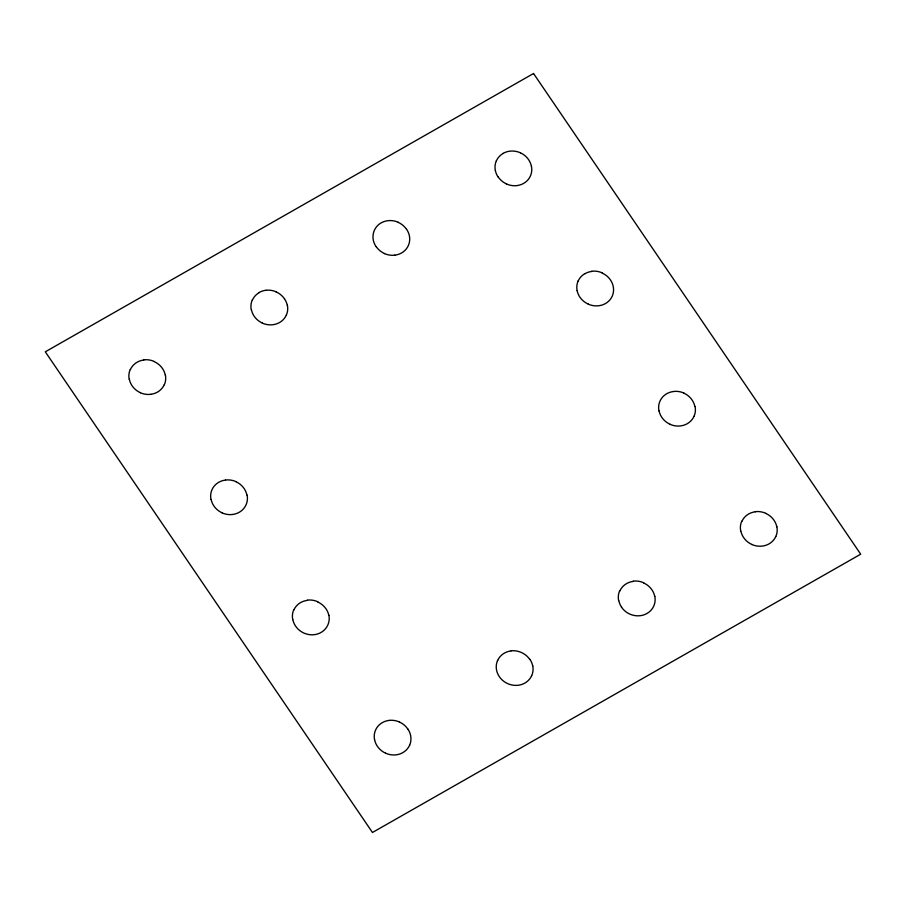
<?xml version="1.0" encoding="UTF-8"?>
<svg xmlns="http://www.w3.org/2000/svg" width="906" height="906" viewBox="0 0 906 906"><rect width="100%" height="100%" fill="white"/><g stroke="black" fill="none" stroke-linecap="round" stroke-linejoin="round"><path stroke-width="1.36" d="M164.235 384.699A18.539 16.999 24.6 0 1 150.758 394.303M140.419 392.706A18.539 16.999 24.6 0 1 129.343 379.308M130.362 369.614A18.539 16.999 24.6 0 1 143.839 360.022M154.19 361.619A18.539 16.999 24.6 0 1 165.254 375.005M129.184 379.274A18.686 17.135 24.6 0 1 130.215 369.512M143.805 359.841A18.686 17.135 24.6 0 1 154.235 361.46M165.379 374.971A18.686 17.135 24.6 0 1 164.348 384.733M150.702 394.337A18.686 17.135 24.6 0 1 140.283 392.717M292.853 619.681A18.55 17.01 24.6 0 0 303.929 633.079A18.686 17.135 24.6 0 0 314.28 634.676A18.55 17.01 24.6 0 0 321.03 632.467A18.539 16.999 24.6 0 0 327.813 625.038A18.686 17.135 24.6 0 0 328.901 615.242M293.872 609.976A18.55 17.01 24.6 0 1 307.361 600.372M317.712 601.969A18.55 17.01 24.6 0 1 326.035 608.889A18.539 16.999 24.6 0 1 328.821 615.344M292.717 619.545A18.686 17.135 24.6 0 1 293.748 609.783M307.338 600.123A18.686 17.135 24.6 0 1 317.757 601.731M225.481 480.078A18.55 17.01 24.6 0 0 212.004 489.682A18.675 17.135 24.6 0 0 210.973 499.444M235.843 481.675A18.55 17.01 24.6 0 1 246.908 495.072M225.594 480.021A18.675 17.135 24.6 0 1 236.013 481.63M232.548 514.472A18.539 16.999 24.6 0 0 246.024 504.869A18.686 17.135 24.6 0 0 247.112 495.072M222.196 512.875A18.539 16.999 24.6 0 1 211.132 499.478M232.491 514.506A18.686 17.135 24.6 0 1 222.072 512.887M498.153 177.078A18.55 17.01 24.6 0 1 495.367 170.543M496.386 160.849A18.55 17.01 24.6 0 1 503.17 153.42M503.181 153.363A18.55 17.01 24.6 0 1 509.931 151.155A18.686 17.135 24.6 0 1 520.35 152.774M520.282 152.752A18.55 17.01 24.6 0 1 531.358 166.149M516.884 185.605A18.675 17.135 24.6 0 1 506.477 183.986M495.333 170.487A18.675 17.135 24.6 0 1 496.363 160.724M516.941 185.583A18.55 17.01 24.6 0 0 530.418 175.979A18.686 17.135 24.6 0 0 531.448 166.217M506.59 183.975A18.55 17.01 24.6 0 1 498.266 177.066M577.156 290.713A18.539 17.01 24.6 0 0 579.942 297.247A18.55 17.01 24.6 0 0 588.368 304.144M578.175 281.019A18.539 17.01 24.6 0 1 584.959 273.589M585.05 273.646A18.55 17.01 24.6 0 1 591.799 271.449M602.15 273.046A18.55 17.01 24.6 0 1 613.226 286.443A18.675 17.123 24.6 0 1 612.263 296.115A18.55 17.01 24.6 0 1 598.73 305.752A18.675 17.123 24.6 0 1 588.266 304.156M577.122 290.656A18.675 17.123 24.6 0 1 578.153 280.894M591.731 271.234A18.675 17.123 24.6 0 1 602.15 272.842M673.452 391.528A18.539 16.999 24.6 0 0 659.976 401.132A18.675 17.123 24.6 0 0 658.945 410.882M683.792 393.125A18.539 16.999 24.6 0 1 694.868 406.522M673.566 391.46A18.675 17.123 24.6 0 1 683.973 393.079M693.996 416.318A18.55 17.01 24.6 0 1 680.508 425.922A18.675 17.123 24.6 0 1 670.044 424.325M670.157 424.314A18.55 17.01 24.6 0 1 659.081 410.916M695.083 406.534A18.675 17.123 24.6 0 1 694.053 416.284M775.785 536.488A18.55 17.01 24.6 0 1 762.297 546.091A18.675 17.123 24.6 0 1 751.833 544.506M751.946 544.495A18.55 17.01 24.6 0 1 740.882 531.097M741.889 521.392A18.55 17.01 24.6 0 1 755.378 511.788M765.729 513.385A18.55 17.01 24.6 0 1 776.804 526.782M740.7 531.007A18.675 17.123 24.6 0 1 741.731 521.244M776.872 526.692A18.675 17.123 24.6 0 1 775.842 536.454M755.287 511.664A18.686 17.135 24.6 0 1 765.706 513.283M398.176 222.355A18.55 17.01 24.6 0 1 406.5 229.275M398.357 222.31A18.686 17.135 24.6 0 0 387.938 220.69A18.55 17.01 24.6 0 0 374.337 230.362A18.686 17.135 24.6 0 0 373.306 240.124A18.539 16.999 24.6 0 0 376.092 246.647M394.88 255.152A18.539 16.999 24.6 0 0 408.357 245.549A18.686 17.135 24.6 0 0 409.387 235.786A18.539 16.999 24.6 0 0 406.59 229.331M384.54 253.555A18.539 16.999 24.6 0 1 376.216 246.647M394.835 255.175A18.686 17.135 24.6 0 1 384.416 253.567M286.296 315.129A18.539 16.999 24.6 0 1 272.819 324.733A18.686 17.135 24.6 0 1 262.355 323.136M262.48 323.136A18.539 16.999 24.6 0 1 251.415 309.739M252.423 300.045A18.539 16.999 24.6 0 1 259.207 292.627M284.529 298.912A18.539 16.999 24.6 0 1 287.304 305.435M259.059 292.513A18.539 16.999 24.6 0 1 265.809 290.305M276.149 291.902A18.539 16.999 24.6 0 1 284.473 298.81M251.245 309.693A18.686 17.135 24.6 0 1 252.276 299.943M265.877 290.271A18.686 17.135 24.6 0 1 276.285 291.879M287.395 305.322A18.686 17.135 24.6 0 1 286.364 315.084M621.607 607.201A18.539 16.999 24.6 0 1 618.832 600.678M619.851 590.984A18.539 16.999 24.6 0 1 633.328 581.38M643.668 582.977A18.539 16.999 24.6 0 1 654.732 596.375M618.628 600.565A18.686 17.135 24.6 0 1 619.659 590.803M633.249 581.131A18.686 17.135 24.6 0 1 643.668 582.751M654.812 596.261A18.686 17.135 24.6 0 1 653.781 606.023A18.539 16.999 24.6 0 1 646.941 613.487A18.55 17.01 24.6 0 1 640.191 615.695A18.686 17.135 24.6 0 1 629.772 614.075A18.55 17.01 24.6 0 1 621.516 607.179M497.632 660.519A18.539 16.999 24.6 0 1 511.109 650.916M529.772 659.421A18.539 16.999 24.6 0 0 521.448 652.513A18.686 17.135 24.6 0 0 511.165 650.814M497.598 660.383A18.686 17.135 24.6 0 0 496.567 670.146A18.539 16.999 24.6 0 0 499.399 676.748A18.55 17.01 24.6 0 0 507.779 683.668A18.686 17.135 24.6 0 0 518.13 685.264A18.55 17.01 24.6 0 0 524.88 683.067A18.539 16.999 24.6 0 0 531.663 675.638M532.751 665.842A18.686 17.135 24.6 0 1 531.72 675.593M529.908 659.353A18.539 16.999 24.6 0 1 532.694 665.876M389.059 720.417A18.55 17.01 24.6 0 0 375.582 730.021A18.686 17.135 24.6 0 0 374.552 739.783M399.41 722.014A18.55 17.01 24.6 0 1 407.734 728.934M385.718 753.248A18.55 17.01 24.6 0 1 374.642 739.851M385.65 753.226A18.686 17.135 24.6 0 0 396.069 754.845A18.55 17.01 24.6 0 0 402.808 752.637A18.539 16.999 24.6 0 0 409.603 745.208M407.836 728.99A18.539 16.999 24.6 0 1 410.611 735.513A18.675 17.135 24.6 0 1 409.637 745.276M389.104 720.395A18.675 17.135 24.6 0 1 399.523 722.014M533.543 73.511L45.3 351.811L372.457 832.489L860.7 554.189L533.543 73.511"/></g></svg>
